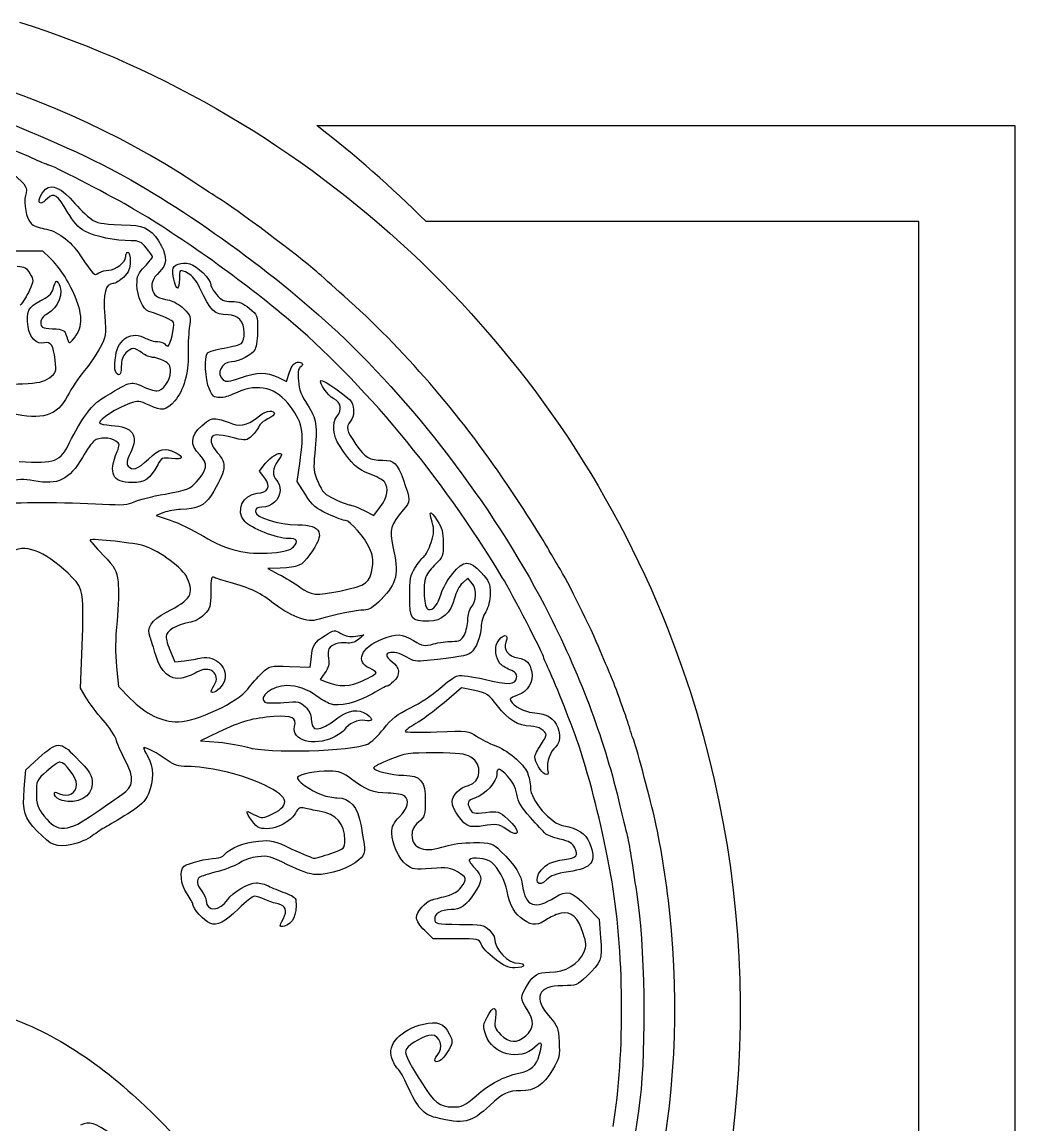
# Model space of a CAD drawing. Extents: x 0 to 136, y -3 to 123.
# Drawn here: x 84.5 to 136.2, y 60.3 to 117.7 of the extents above; entities that cross this region are included whole.
import ezdxf

# ---------------------------------------------------------------- set-up
doc = ezdxf.new("R2010")
doc.units = 0
doc.layers.add('Calque_1', color=7, linetype='CONTINUOUS')

msp = doc.modelspace()

# ---------------------------------------------------------------- linework, layer by layer
at = {"layer": 'Calque_1', "color": 7}
for p, q in [((99.82601, 112.294755), (136.156085, 112.294755)), ((99.82601, 112.294755), (99.82601, 112.294755)), ((136.156085, 112.294755), (136.156085, 20.468899)), ((131.15601, 25.468973), (131.15601, 107.294681)), ((85.570616, 105.757563), (83.746529, 105.757563)), ((85.939114, 105.408612), (85.570616, 105.757563)), ((98.254558, 98.979173), (98.414408, 99.460398)), ((97.800208, 99.198682), (98.254558, 98.979173)), ((96.852252, 94.313926), (97.15152, 94.706306)), ((98.807459, 93.768916), (98.943434, 94.709418)), ((97.118867, 93.953277), (96.852252, 94.313926)), ((99.238751, 93.094659), (98.807459, 93.768916)), ((102.803867, 92.004324), (103.151678, 92.477269)), ((91.870352, 92.15905), (91.465928, 92.013017)), ((91.465928, 92.013017), (92.208172, 91.762358)), ((102.259601, 92.279877), (102.803867, 92.004324)), ((97.91623, 89.270505), (97.27646, 89.240364)), ((97.27646, 89.240364), (97.858064, 88.943799)), ((107.680244, 88.751106), (107.404258, 88.49182)), ((107.916915, 88.472307), (107.680244, 88.751106)), ((101.853596, 85.731941), (102.278284, 85.797922)), ((102.278284, 85.797922), (101.991857, 85.561242)), ((87.534346, 83.029485), (87.618646, 85.225767)), ((92.21774, 84.934604), (92.451222, 84.389887)), ((92.451222, 84.389887), (92.944744, 84.452179)), ((99.486683, 84.12238), (99.547841, 84.645809)), ((89.406552, 84.139443), (89.514982, 83.109642)), ((98.431511, 84.157093), (99.486683, 84.12238)), ((100.254723, 83.822987), (100.001287, 83.480203)), ((100.001287, 83.480203), (100.325532, 83.351941)), ((87.828704, 82.529071), (87.534346, 83.029485)), ((89.514982, 83.109642), (90.138891, 82.47421)), ((107.367541, 83.042902), (106.451335, 82.269071)), ((108.055317, 82.896948), (107.367541, 83.042902)), ((94.717551, 80.733808), (93.787036, 80.287324)), ((93.787036, 80.287324), (94.717551, 80.209225)), ((84.681672, 78.779402), (85.350511, 79.380008)), ((84.603723, 77.783121), (84.681672, 78.779402)), ((113.877082, 71.664075), (114.517698, 71.007979)), ((114.517698, 71.007979), (114.592995, 70.028016)), ((105.877098, 69.989741), (105.444282, 70.410122)), ((107.075639, 69.989741), (105.877098, 69.989741))]:
    msp.add_line(p, q, dxfattribs=at)
for points in [[(84.364878, 117.674063), (99.624605, 112.821698), (112.178838, 101.080701), (118.076718, 86.146023)], [(93.426892, 109.349753), (85.565367, 114.552429), (75.089391, 117.405134), (65.8246, 116.866112)], [(85.323022, 110.46111), (82.861198, 111.585681), (79.237634, 112.711894), (75.931711, 113.379982)], [(81.515083, 113.234127), (83.072018, 112.787346), (86.414856, 111.39592), (88.668626, 110.256519)], [(105.515667, 107.294681), (103.729535, 109.082975), (101.82897, 110.753193), (99.82601, 112.294755)], [(85.879057, 110.23588), (85.844428, 110.23588), (85.594238, 110.337234), (85.323022, 110.46111)], [(90.064271, 108.082789), (88.780978, 108.819031), (86.026885, 110.23588), (85.879057, 110.23588)], [(88.668626, 110.256519), (92.492568, 108.323327), (97.419885, 104.814284), (100.938011, 101.518713)], [(84.055562, 109.761029), (84.733122, 109.16571), (84.783978, 109.07434), (84.670835, 108.65554)], [(85.716722, 108.97797), (86.063009, 109.278159), (86.538525, 109.046956), (87.244702, 108.235057)], [(94.651765, 108.549114), (94.546807, 108.613088), (93.995627, 108.973375), (93.426892, 109.349753)], [(84.670835, 108.65554), (84.561305, 108.250029), (84.717091, 107.465298), (84.960536, 107.196284)], [(85.462384, 108.258351), (85.278516, 108.258351), (85.451377, 108.748179), (85.716722, 108.97797)], [(85.822866, 108.494696), (85.692875, 108.364707), (85.530653, 108.258351), (85.462384, 108.258351)], [(86.862206, 107.790221), (86.357677, 108.675939), (86.146942, 108.818769), (85.822866, 108.494696)], [(99.826648, 104.68292), (98.91349, 105.49655), (95.607116, 107.966762), (94.651765, 108.549114)], [(87.244702, 108.235057), (87.577922, 107.851957), (88.00848, 107.456595), (88.201576, 107.356471)], [(98.233786, 102.306412), (95.740042, 104.394978), (92.504195, 106.682925), (90.064271, 108.082789)], [(87.766305, 106.793618), (87.40825, 106.993406), (87.160543, 107.266464), (86.862206, 107.790221)], [(88.201576, 107.356471), (88.540186, 107.180875), (88.701843, 107.160834), (90.143068, 107.115794)], [(131.15601, 107.294681), (131.15601, 107.294681), (105.515667, 107.294681), (105.515667, 107.294681)], [(84.960536, 107.196284), (85.056661, 107.090067), (85.367868, 106.968288), (85.652065, 106.925664)], [(85.652065, 106.925664), (86.28636, 106.830552), (87.028181, 106.289575), (87.505786, 105.573887)], [(90.179305, 106.299659), (89.349459, 106.291531), (88.270184, 106.512449), (87.766305, 106.793618)], [(90.143068, 107.115794), (90.921267, 107.091495), (91.327103, 106.813924), (91.7499, 106.016863)], [(90.964475, 105.918941), (90.697126, 106.23917), (90.564595, 106.303443), (90.179305, 106.299659)], [(87.505786, 105.573887), (88.246929, 104.463222), (88.242103, 104.467876), (88.49393, 104.625155)], [(89.890281, 105.475163), (89.890281, 105.598469), (89.942633, 105.699358), (90.006585, 105.699358)], [(90.006585, 105.699358), (90.070593, 105.699358), (90.122917, 105.485958), (90.122917, 105.225137)], [(91.286096, 105.459878), (91.286096, 105.500462), (91.141372, 105.70704), (90.964475, 105.918941)], [(91.7499, 106.016863), (92.048519, 105.454033), (92.01708, 105.037648), (91.649429, 104.684794)], [(87.251278, 103.39446), (86.88309, 104.25977), (86.449371, 104.925462), (85.939114, 105.408612)], [(89.000632, 104.768815), (89.36103, 104.768815), (89.890281, 105.189035), (89.890281, 105.475163)], [(90.122917, 105.225137), (90.122917, 104.856092), (90.047535, 104.675512), (89.782924, 104.410915)], [(90.878962, 104.966901), (91.102905, 105.197457), (91.286096, 105.419297), (91.286096, 105.459878)], [(92.332943, 104.764683), (92.332943, 105.04745), (92.78224, 105.216078), (93.222592, 105.098605)], [(93.222592, 105.098605), (93.605539, 104.996466), (94.310361, 104.296019), (94.310361, 104.017627)], [(84.247671, 104.980893), (84.610552, 104.950944), (84.74362, 104.872661), (84.905813, 104.593752)], [(84.905813, 104.593752), (85.101252, 104.257778), (85.100067, 104.223798), (84.87539, 103.721364)], [(88.49393, 104.625155), (88.62045, 104.704166), (88.848458, 104.768815), (89.000632, 104.768815)], [(90.472336, 103.989435), (90.472336, 104.470365), (90.528301, 104.605786), (90.878962, 104.966901)], [(91.649429, 104.684794), (91.261514, 104.312529), (91.154383, 103.999313), (91.303227, 103.672678)], [(92.580141, 103.838272), (92.478795, 103.838272), (92.332943, 104.384899), (92.332943, 104.764683)], [(93.143965, 104.596002), (92.686511, 104.83256), (92.68191, 104.829645), (92.68191, 104.30354)], [(93.733724, 103.869011), (93.577994, 104.206696), (93.347616, 104.490696), (93.143965, 104.596002)], [(101.232566, 103.435131), (100.657623, 103.944723), (100.024966, 104.506227), (99.826648, 104.68292)], [(86.405288, 104.067586), (86.689317, 103.618483), (86.378759, 102.789929), (85.817194, 102.499644)], [(86.105201, 103.780159), (86.253791, 104.244161), (86.27857, 104.267932), (86.405288, 104.067586)], [(89.219975, 104.070905), (88.83573, 104.070905), (88.707488, 103.565334), (88.793735, 102.390407)], [(89.782924, 104.410915), (89.595923, 104.223911), (89.342601, 104.070905), (89.219975, 104.070905)], [(91.083206, 102.622752), (90.790796, 102.712716), (90.47276, 103.424221), (90.472336, 103.989435)], [(92.68191, 104.30354), (92.68191, 104.047644), (92.636134, 103.838272), (92.580141, 103.838272)], [(95.211835, 102.44417), (94.488246, 102.447444), (94.310079, 102.619193), (93.733724, 103.869011)], [(94.310361, 104.017627), (94.310361, 103.9288), (94.445884, 103.695075), (94.611492, 103.498242)], [(84.87539, 103.721364), (84.746725, 103.433825), (84.533901, 103.084027), (84.40247, 102.944034)], [(85.442939, 103.168121), (85.84265, 103.359134), (86.024091, 103.526797), (86.105201, 103.780159)], [(87.120016, 101.129709), (87.659202, 101.747386), (87.694338, 102.353337), (87.251278, 103.39446)], [(91.303227, 103.672678), (91.439004, 103.374623), (91.515881, 103.332908), (92.171286, 103.201542)], [(94.611492, 103.498242), (94.859396, 103.203641), (94.998701, 103.140361), (95.399231, 103.140361)], [(109.73056, 93.621384), (107.275198, 97.276167), (104.284179, 100.730274), (101.232566, 103.435131)], [(84.808729, 101.825996), (84.703093, 102.613681), (84.825662, 102.87319), (85.442939, 103.168121)], [(92.171286, 103.201542), (92.370252, 103.161664), (92.703218, 102.962663), (92.911188, 102.759322)], [(92.911188, 102.759322), (93.277992, 102.400716), (93.286572, 102.370307), (93.197135, 101.747202)], [(95.399231, 103.140361), (95.770833, 103.140361), (95.988285, 103.055895), (96.319416, 102.782944)], [(96.319416, 102.782944), (96.737387, 102.43843), (96.753051, 102.39871), (96.753051, 101.683395)], [(85.817194, 102.499644), (85.576994, 102.375429), (85.470201, 102.233511), (85.470201, 102.038481)], [(88.793735, 102.390407), (88.867395, 101.387191), (88.854469, 101.295057), (88.564006, 100.750859)], [(92.372172, 102.042777), (92.327298, 102.159786), (91.763475, 102.413476), (91.083206, 102.622752)], [(96.055143, 101.526155), (96.055143, 102.092693), (95.734454, 102.441799), (95.211835, 102.44417)], [(109.480483, 88.788913), (106.279659, 94.092167), (102.230024, 98.959476), (98.233786, 102.306412)], [(85.65311, 100.980247), (85.260397, 100.881681), (84.884985, 101.257713), (84.808729, 101.825996)], [(85.470201, 102.038481), (85.470201, 101.780626), (85.521961, 101.75377), (86.080874, 101.721594)], [(86.080874, 101.721594), (86.65703, 101.688421), (86.698517, 101.664842), (86.815103, 101.304187)], [(89.364953, 100.318351), (89.500617, 101.223178), (90.215486, 101.63365), (90.937128, 101.221115)], [(92.087579, 100.814001), (92.202612, 100.814001), (92.443912, 101.855855), (92.372172, 102.042777)], [(93.197135, 101.747202), (93.14642, 101.393877), (93.117379, 100.774902), (93.132535, 100.371699)], [(96.753051, 101.683395), (96.753051, 101.275225), (96.693586, 100.810786), (96.620942, 100.651308)], [(86.210527, 100.095037), (86.123264, 100.873225), (86.000892, 101.067535), (85.65311, 100.980247)], [(86.815103, 101.304187), (86.931492, 100.9441), (86.949159, 100.933982), (87.120016, 101.129709)], [(90.937128, 101.221115), (91.097063, 101.129686), (91.368787, 101.053026), (91.540942, 101.05076)], [(91.540942, 101.05076), (91.713098, 101.048502), (91.886326, 100.994296), (91.925865, 100.930319)], [(95.909742, 100.959213), (95.989724, 101.022964), (96.055143, 101.278087), (96.055143, 101.526155)], [(100.938011, 101.518713), (105.161326, 97.562564), (109.302683, 92.032473), (111.922156, 86.851183)], [(88.564006, 100.750859), (88.394729, 100.433726), (88.021095, 99.886365), (87.733736, 99.534504)], [(89.890281, 100.46505), (89.73362, 100.308372), (89.657645, 100.077322), (89.657645, 99.757446)], [(90.736242, 100.46505), (90.363935, 100.757909), (90.183143, 100.757909), (89.890281, 100.46505)], [(91.281157, 100.232411), (91.14411, 100.232411), (90.898915, 100.337099), (90.736242, 100.46505)], [(91.925865, 100.930319), (91.965405, 100.866345), (92.038162, 100.814001), (92.087579, 100.814001)], [(94.241668, 98.574881), (94.023849, 99.079878), (93.961675, 100.277951), (94.143793, 100.460805)], [(94.143793, 100.460805), (94.212119, 100.529405), (94.604662, 100.643527), (95.016199, 100.714413)], [(95.016199, 100.714413), (95.42765, 100.785299), (95.829761, 100.895456), (95.909742, 100.959213)], [(96.620942, 100.651308), (96.49256, 100.36954), (95.802018, 100.003763), (95.383934, 99.996081)], [(85.913855, 99.170203), (86.275438, 99.427666), (86.282776, 99.450506), (86.210527, 100.095037)], [(89.512244, 99.330892), (89.31531, 99.396464), (89.271114, 99.692743), (89.364953, 100.318351)], [(91.873457, 100.054947), (91.684735, 100.152554), (91.418148, 100.232411), (91.281157, 100.232411)], [(92.216639, 99.489044), (92.216639, 99.801546), (92.149555, 99.912177), (91.873457, 100.054947)], [(93.132535, 100.371699), (93.167474, 99.444029), (92.893097, 98.48744), (92.446001, 97.978249)], [(95.383934, 99.996081), (94.864504, 99.986542), (94.58327, 99.373691), (94.956283, 99.064133)], [(98.414408, 99.460398), (98.527692, 99.801602), (98.647721, 99.952441), (98.826791, 99.978792)], [(98.826791, 99.978792), (99.091911, 100.017801), (99.17161, 99.837862), (98.949925, 99.700857)], [(87.733736, 99.534504), (87.44635, 99.182644), (87.054936, 98.595074), (86.863928, 98.228797)], [(89.657645, 99.757446), (89.657645, 99.429201), (89.612716, 99.297437), (89.512244, 99.330892)], [(91.503915, 98.48764), (91.831152, 98.48764), (92.216639, 99.029295), (92.216639, 99.489044)], [(95.857729, 99.167389), (96.739899, 99.477202), (97.208106, 99.484745), (97.800208, 99.198682)], [(98.949925, 99.700857), (98.870225, 99.651609), (98.839943, 99.385987), (98.8711, 99.0102)], [(83.492811, 98.925048), (83.492811, 98.85191), (83.876351, 98.82653), (84.517955, 98.857202)], [(84.517955, 98.857202), (85.346729, 98.896826), (85.614135, 98.95679), (85.913855, 99.170203)], [(88.569284, 98.034089), (90.148543, 99.015156), (90.129098, 99.008908), (90.73898, 98.731065)], [(90.73898, 98.731065), (91.032886, 98.597185), (91.377084, 98.48764), (91.503915, 98.48764)], [(94.956283, 99.064133), (95.105578, 98.940209), (95.261817, 98.958105), (95.857729, 99.167389)], [(98.318424, 97.846293), (97.58984, 98.735462), (96.601187, 98.896273), (95.467444, 98.310012)], [(98.8711, 99.0102), (98.908805, 98.555628), (99.03064, 98.235449), (99.347971, 97.757413)], [(100.709863, 98.079519), (100.389738, 98.24505), (99.92489, 98.906641), (100.044608, 99.026346)], [(100.044608, 99.026346), (100.131984, 99.113739), (101.507931, 98.149851), (101.635185, 97.912099)], [(86.863928, 98.228797), (86.32065, 97.187036), (85.556618, 96.951217), (83.899917, 97.313915)], [(94.782998, 98.138689), (94.485875, 98.138689), (94.399966, 98.207921), (94.241668, 98.574881)], [(95.467444, 98.310012), (95.285213, 98.215784), (94.977224, 98.138689), (94.782998, 98.138689)], [(86.965951, 95.797735), (87.546087, 96.966993), (88.103814, 97.744924), (88.569284, 98.034089)], [(90.085353, 97.834637), (89.475697, 97.619539), (88.474005, 96.978787), (88.52204, 96.834648)], [(91.113291, 97.736511), (90.597107, 97.985313), (90.530446, 97.991671), (90.085353, 97.834637)], [(92.446001, 97.978249), (91.98914, 97.457888), (91.772816, 97.418656), (91.113291, 97.736511)], [(96.691498, 97.073247), (97.105546, 97.436775), (97.490102, 97.543455), (97.621279, 97.331187)], [(98.943434, 94.709418), (99.19162, 96.426032), (99.098261, 96.894609), (98.318424, 97.846293)], [(99.347971, 97.757413), (99.822358, 97.042725), (99.873977, 96.694637), (99.723327, 95.226263)], [(100.87866, 97.156838), (101.160572, 97.52958), (101.096535, 97.879544), (100.709863, 98.079519)], [(101.635185, 97.912099), (101.8048, 97.59518), (101.783267, 97.174003), (101.583933, 96.910509)], [(93.842747, 96.668732), (94.238112, 97.02593), (94.361133, 97.076422), (94.686027, 97.014835)], [(94.686027, 97.014835), (94.895266, 96.975177), (95.157536, 96.896181), (95.268872, 96.839293)], [(95.268872, 96.839293), (95.723899, 96.606824), (96.260883, 96.695131), (96.691498, 97.073247)], [(97.283459, 97.029167), (97.060419, 96.923328), (96.84895, 96.745372), (96.813474, 96.633714)], [(97.621279, 97.331187), (97.658504, 97.270921), (97.506528, 97.135008), (97.283459, 97.029167)], [(101.00343, 95.641906), (100.667896, 96.136326), (100.612806, 96.805362), (100.87866, 97.156838)], [(88.52204, 96.834648), (88.54236, 96.773801), (88.821167, 96.709883), (89.141715, 96.692619)], [(89.141715, 96.692619), (90.265242, 96.632088), (90.580032, 96.178882), (90.134798, 95.26258)], [(93.743489, 95.15739), (93.220052, 95.697462), (93.248584, 96.131929), (93.842747, 96.668732)], [(96.813474, 96.633714), (96.778056, 96.522058), (96.618036, 96.307615), (96.457903, 96.157179)], [(101.583933, 96.910509), (101.331006, 96.576104), (101.361147, 96.446863), (101.865111, 95.704754)], [(88.243063, 95.890552), (88.13675, 95.809701), (87.861414, 95.422182), (87.631205, 95.029396)], [(89.373673, 95.879884), (89.096051, 96.082881), (88.503244, 96.08848), (88.243063, 95.890552)], [(89.439459, 95.327375), (89.585396, 95.680816), (89.579639, 95.729291), (89.373673, 95.879884)], [(94.330878, 95.95379), (94.30689, 95.784956), (94.423476, 95.539739), (94.650749, 95.280913)], [(95.558404, 96.029104), (94.560184, 96.267773), (94.373748, 96.256338), (94.330878, 95.95379)], [(96.457903, 96.157179), (96.180845, 95.896894), (96.137298, 95.890696), (95.558404, 96.029104)], [(84.341369, 94.810079), (86.252662, 94.71416), (86.468647, 94.795431), (86.965951, 95.797735)], [(90.204394, 93.718604), (89.195873, 93.718604), (88.970773, 94.19206), (89.439459, 95.327375)], [(90.134798, 95.26258), (89.938598, 94.858641), (89.912012, 94.704993), (90.016547, 94.579015)], [(91.065483, 94.939943), (91.666193, 95.501805), (91.916862, 95.564219), (92.45506, 95.285908)], [(92.45506, 95.285908), (92.949542, 95.030209), (92.877519, 94.901423), (92.277881, 94.969012)], [(94.650749, 95.280913), (95.176642, 94.681944), (95.127507, 94.343709), (94.326306, 93.048021)], [(97.15152, 94.706306), (97.426122, 95.066314), (97.861168, 95.324567), (97.984781, 95.200945)], [(102.568945, 94.176129), (101.932506, 94.411815), (101.673849, 94.65397), (101.00343, 95.641906)], [(101.865111, 95.704754), (102.337241, 95.009514), (102.548794, 94.886163), (103.273739, 94.883377)], [(87.631205, 95.029396), (86.939196, 93.848666), (86.372494, 93.574628), (85.108731, 93.809655)], [(90.016547, 94.579015), (90.240519, 94.309151), (90.478771, 94.391134), (91.065483, 94.939943)], [(92.277881, 94.969012), (91.783992, 95.02468), (91.747021, 95.008063), (91.550905, 94.642179)], [(93.577119, 93.761129), (94.144668, 94.380407), (94.183163, 94.70374), (93.743489, 95.15739)], [(97.801534, 94.852102), (97.524562, 94.49999), (97.497384, 94.037704), (97.74176, 93.834911)], [(97.984781, 95.200945), (98.013004, 95.172892), (97.930397, 95.015906), (97.801534, 94.852102)], [(99.723327, 95.226263), (99.644192, 94.454868), (99.664624, 94.276738), (99.893224, 93.745308)], [(103.273739, 94.883377), (103.847271, 94.88112), (104.039266, 94.699448), (104.319993, 93.893088)], [(91.550905, 94.642179), (91.151052, 93.896223), (90.892114, 93.718604), (90.204394, 93.718604)], [(103.354087, 93.748528), (103.274106, 93.85341), (102.920792, 94.045832), (102.568945, 94.176129)], [(85.108731, 93.809655), (84.584616, 93.90712), (84.283175, 93.897897), (83.723161, 93.767251)], [(91.940118, 93.12373), (93.107078, 93.33306), (93.22801, 93.380143), (93.577119, 93.761129)], [(96.724518, 93.159793), (97.314645, 93.210443), (97.456744, 93.496306), (97.118867, 93.953277)], [(97.74176, 93.834911), (97.837687, 93.75527), (97.91623, 93.517114), (97.91623, 93.305679)], [(99.893224, 93.745308), (100.119595, 93.219133), (100.232964, 93.103441), (100.772234, 92.848324)], [(103.151678, 92.477269), (103.52057, 92.978888), (103.593214, 93.43494), (103.354087, 93.748528)], [(104.319993, 93.893088), (104.714314, 92.760338), (104.714624, 92.739256), (104.340595, 92.30972)], [(111.887471, 90.248642), (111.71351, 90.588542), (110.632683, 92.278616), (109.73056, 93.621384)], [(90.321206, 92.712112), (90.518592, 92.814189), (91.247121, 92.999417), (91.940118, 93.12373)], [(94.326306, 93.048021), (93.995514, 92.513064), (93.60441, 92.332221), (92.740076, 92.314574)], [(96.078003, 91.694608), (95.593992, 92.248556), (95.967429, 93.094817), (96.724518, 93.159793)], [(97.91623, 93.305679), (97.91623, 92.842702), (97.475511, 92.439093), (96.969995, 92.439093)], [(100.419061, 92.080801), (99.775876, 92.372438), (99.609168, 92.515635), (99.238751, 93.094659)], [(83.434645, 92.606773), (83.836135, 92.711169), (86.786062, 92.707184), (88.675851, 92.599689)], [(88.675851, 92.599689), (89.729443, 92.539762), (90.027244, 92.56011), (90.321206, 92.712112)], [(96.969995, 92.439093), (96.716559, 92.439093), (96.636719, 92.384494), (96.636719, 92.211131)], [(100.772234, 92.848324), (101.112735, 92.687234), (101.464271, 92.555434), (101.55334, 92.555434)], [(101.55334, 92.555434), (101.64241, 92.555434), (101.960248, 92.431431), (102.259601, 92.279877)], [(92.740076, 92.314574), (92.484186, 92.309353), (92.0928, 92.239364), (91.870352, 92.15905)], [(96.636719, 92.211131), (96.636719, 91.906331), (97.814432, 91.538099), (98.834948, 91.523829)], [(101.331514, 91.7412), (101.241598, 91.7412), (100.830992, 91.89402), (100.419061, 92.080801)], [(104.340595, 92.30972), (103.667185, 91.536831), (103.587457, 91.260985), (103.787863, 90.39693)], [(105.831998, 91.650559), (105.645139, 92.274191), (105.730144, 92.304515), (106.099714, 91.746065)], [(92.208172, 91.762358), (92.616407, 91.624493), (93.390232, 91.247932), (93.92778, 90.925549)], [(98.333552, 90.810645), (97.749775, 90.810645), (96.381985, 91.346679), (96.078003, 91.694608)], [(98.834948, 91.523829), (100.110733, 91.505993), (100.28351, 91.082135), (99.467859, 89.970992)], [(102.57617, 90.303162), (102.321662, 90.868303), (101.566153, 91.7412), (101.331514, 91.7412)], [(105.775526, 90.601327), (105.937973, 91.090364), (105.947371, 91.265444), (105.831998, 91.650559)], [(106.099714, 91.746065), (106.348606, 91.369945), (106.407562, 91.144311), (106.407562, 90.56713)], [(88.039637, 90.735021), (88.01339, 90.713177), (88.309216, 90.364579), (88.697384, 89.960358)], [(90.879216, 90.417315), (90.440163, 90.563368), (88.142818, 90.820405), (88.039637, 90.735021)], [(93.92778, 90.925549), (95.149887, 90.192621), (96.155868, 89.949766), (97.490356, 90.065497)], [(98.62043, 90.378905), (98.900592, 90.679663), (98.813612, 90.810645), (98.333552, 90.810645)], [(87.125124, 88.767622), (85.826789, 90.065957), (84.789876, 90.530407), (84.012778, 90.161659)], [(93.092374, 88.749732), (92.896794, 89.217826), (91.641301, 90.163829), (90.879216, 90.417315)], [(97.490356, 90.065497), (98.186373, 90.125861), (98.45375, 90.200018), (98.62043, 90.378905)], [(102.723151, 89.356682), (102.772117, 89.683495), (102.728514, 89.965156), (102.57617, 90.303162)], [(103.787863, 90.39693), (104.117781, 88.974299), (104.01079, 88.491072), (103.177614, 87.640996)], [(105.396642, 89.861699), (105.497791, 89.945654), (105.668281, 90.278482), (105.775526, 90.601327)], [(106.407562, 90.56713), (106.407562, 89.91111), (106.37649, 89.823822), (106.024192, 89.488694)], [(112.407381, 89.356645), (112.20881, 89.676516), (111.974876, 90.077918), (111.887471, 90.248642)], [(88.697384, 89.960358), (89.348668, 89.282107), (89.409657, 89.173082), (89.487832, 88.547387)], [(99.467859, 89.970992), (99.029766, 89.374174), (98.903161, 89.317024), (97.91623, 89.270505)], [(104.937749, 89.273469), (105.088964, 89.513044), (105.295466, 89.777746), (105.396642, 89.861699)], [(106.895355, 88.97654), (107.492453, 89.689673), (107.771345, 89.700931), (108.38817, 89.036814)], [(97.858064, 88.943799), (98.177934, 88.780683), (98.669989, 88.47971), (98.951477, 88.274966)], [(101.020025, 88.077219), (102.48044, 88.381903), (102.589237, 88.463643), (102.723151, 89.356682)], [(104.662752, 87.792801), (104.662752, 88.691134), (104.701388, 88.899044), (104.937749, 89.273469)], [(106.024192, 89.488694), (105.813372, 89.288138), (105.581752, 88.9862), (105.509447, 88.817713)], [(106.299895, 87.934914), (106.372002, 88.202763), (106.640001, 88.671497), (106.895355, 88.97654)], [(108.38817, 89.036814), (108.795162, 88.59861), (108.84743, 88.476408), (108.848333, 87.960873)], [(114.595365, 84.93656), (114.066396, 86.207257), (112.901214, 88.561123), (112.407381, 89.356645)], [(87.618646, 85.225767), (87.72146, 87.905439), (87.678449, 88.214331), (87.125124, 88.767622)], [(89.487832, 88.547387), (89.534879, 88.170877), (89.511539, 87.269019), (89.435395, 86.519307)], [(92.010786, 86.972169), (93.301699, 87.656897), (93.448313, 87.897838), (93.092374, 88.749732)], [(94.514182, 88.774271), (94.331386, 88.849576), (94.310615, 88.772578), (94.310615, 88.02253)], [(95.325373, 88.526356), (94.991166, 88.616579), (94.626111, 88.728142), (94.514182, 88.774271)], [(97.585296, 87.432524), (97.003862, 87.921531), (96.295202, 88.264541), (95.325373, 88.526356)], [(105.509447, 88.817713), (105.324732, 88.387192), (105.410979, 87.156867), (105.629052, 87.111756)], [(107.404258, 88.49182), (107.252451, 88.349213), (107.068386, 87.994909), (106.995262, 87.704474)], [(107.851665, 87.195647), (108.149156, 87.527441), (108.181498, 88.160663), (107.916915, 88.472307)], [(111.641261, 84.606444), (111.641261, 84.747897), (109.987834, 87.948356), (109.480483, 88.788913)], [(94.310615, 88.02253), (94.310615, 87.25593), (94.282675, 87.159102), (93.973952, 86.850244)], [(98.951477, 88.274966), (99.535395, 87.850244), (99.807429, 87.82424), (101.020025, 88.077219)], [(105.652759, 86.506898), (104.72724, 86.506898), (104.662752, 86.590633), (104.662752, 87.792801)], [(105.629052, 87.111756), (105.883222, 87.059178), (106.153308, 87.390609), (106.299895, 87.934914)], [(108.848333, 87.960873), (108.848333, 87.582901), (108.768069, 87.245947), (108.617137, 86.998438)], [(98.80204, 86.724618), (98.430523, 86.863615), (97.883012, 87.182176), (97.585296, 87.432524)], [(103.177614, 87.640996), (102.766896, 87.221942), (102.550742, 87.088487), (102.282715, 87.088487)], [(106.995262, 87.704474), (106.799202, 86.925786), (106.329613, 86.506898), (105.652759, 86.506898)], [(91.16395, 85.65313), (90.963939, 86.178114), (91.196434, 86.540194), (92.010786, 86.972169)], [(93.973952, 86.850244), (93.764656, 86.640948), (93.459856, 86.485203), (93.168292, 86.438586)], [(99.947411, 86.609818), (99.53754, 86.489513), (99.391179, 86.50418), (98.80204, 86.724618)], [(102.282715, 87.088487), (101.920737, 87.088487), (100.785216, 86.855744), (99.947411, 86.609818)], [(107.687017, 86.5792), (107.687017, 86.817246), (107.761128, 87.094648), (107.851665, 87.195647)], [(108.617137, 86.998438), (108.489459, 86.788973), (108.384924, 86.43048), (108.384924, 86.20179)], [(111.922156, 86.851183), (113.628274, 83.476562), (114.83136, 80.224281), (115.599427, 76.910617)], [(89.435395, 86.519307), (89.341556, 85.595808), (89.332469, 84.843864), (89.406552, 84.139443)], [(93.168292, 86.438586), (92.553161, 86.340217), (91.984229, 85.987279), (91.984229, 85.704023)], [(100.271826, 85.769205), (100.734896, 86.0615), (100.755159, 86.063941), (101.087786, 85.867453)], [(107.509584, 85.803213), (107.607176, 85.991963), (107.687017, 86.341157), (107.687017, 86.5792)], [(108.384924, 86.20179), (108.384924, 85.747062), (108.117011, 85.090495), (107.836425, 84.857625)], [(118.076718, 86.146023), (122.711371, 74.409956), (123.097451, 61.35803), (119.163725, 49.396953)], [(91.451139, 84.740314), (91.345814, 85.104174), (91.216613, 85.51494), (91.16395, 85.65313)], [(91.984229, 85.704023), (91.984229, 85.580438), (92.089328, 85.2342), (92.21774, 84.934604)], [(99.547841, 84.645809), (99.624634, 85.302895), (99.687372, 85.400254), (100.271826, 85.769205)], [(101.087786, 85.867453), (101.322003, 85.729093), (101.561948, 85.68663), (101.853596, 85.731941)], [(101.991857, 85.561242), (101.794471, 85.398126), (101.595645, 85.341292), (101.352144, 85.378373)], [(102.580827, 84.059331), (101.813662, 84.377105), (102.146741, 85.169003), (103.215798, 85.568989)], [(103.215798, 85.568989), (104.046012, 85.879608), (104.22305, 85.871988), (104.860928, 85.498165)], [(104.860928, 85.498165), (105.351628, 85.210597), (105.429465, 85.197545), (105.901086, 85.323689)], [(106.871508, 85.460037), (107.263909, 85.460037), (107.358369, 85.510837), (107.509584, 85.803213)], [(109.213783, 85.375189), (109.476447, 85.874076), (109.855612, 85.904683), (109.668245, 85.411875)], [(100.456681, 85.074569), (100.414432, 85.009669), (100.408732, 84.778642), (100.443981, 84.561173)], [(101.352144, 85.378373), (100.999112, 85.432133), (100.601715, 85.297299), (100.456681, 85.074569)], [(104.510154, 84.632301), (103.784279, 85.080905), (103.073784, 84.882015), (103.730854, 84.414147)], [(105.901086, 85.323689), (106.181474, 85.398679), (106.618157, 85.460037), (106.871508, 85.460037)], [(109.360623, 84.307924), (109.141167, 84.585137), (109.070019, 85.102201), (109.213783, 85.375189)], [(109.668245, 85.411875), (109.525441, 85.036314), (109.788274, 84.692118), (110.28967, 84.598059)], [(115.135934, 83.65706), (115.078304, 83.785011), (114.835057, 84.360787), (114.595365, 84.93656)], [(92.789268, 83.541338), (92.188163, 83.429953), (91.705111, 83.862769), (91.451139, 84.740314)], [(92.944744, 84.452179), (93.216157, 84.486435), (93.612595, 84.550587), (93.825757, 84.594729)], [(93.825757, 84.594729), (94.595942, 84.754267), (95.282447, 84.027607), (95.001721, 83.349923)], [(100.443981, 84.561173), (100.49179, 84.26668), (100.443981, 84.078294), (100.254723, 83.822987)], [(103.730854, 84.414147), (104.152353, 84.114003), (104.18955, 83.708969), (103.826612, 83.370842)], [(105.570717, 84.456906), (105.01965, 84.398034), (104.841511, 84.427501), (104.510154, 84.632301)], [(107.836425, 84.857625), (107.668898, 84.718577), (107.13293, 84.623787), (105.570717, 84.456906)], [(110.28967, 84.598059), (110.755309, 84.510703), (110.916373, 84.347584), (111.012724, 83.865693)], [(111.981197, 83.810733), (111.794225, 84.215039), (111.641261, 84.573108), (111.641261, 84.606444)], [(93.581861, 83.849747), (93.374907, 83.72255), (93.018263, 83.583767), (92.789268, 83.541338)], [(94.484069, 83.173944), (94.878587, 83.776059), (94.240116, 84.254324), (93.581861, 83.849747)], [(96.238362, 82.97498), (96.420734, 83.222201), (96.751357, 83.597122), (96.973128, 83.808139)], [(96.973128, 83.808139), (97.375802, 84.191312), (97.377693, 84.191764), (98.431511, 84.157093)], [(102.249159, 83.423414), (102.617008, 83.593312), (102.917998, 83.774476), (102.917998, 83.826001)], [(102.917998, 83.826001), (102.917998, 83.877524), (102.766275, 83.982522), (102.580827, 84.059331)], [(109.875453, 83.983365), (109.663447, 84.071994), (109.431771, 84.218044), (109.360623, 84.307924)], [(110.224449, 83.565188), (110.252389, 83.762247), (110.171024, 83.85982), (109.875453, 83.983365)], [(111.012724, 83.865693), (111.114634, 83.356112), (110.806504, 82.834182), (110.30618, 82.669076)], [(113.566101, 79.732215), (113.305836, 80.571663), (112.39406, 82.918044), (111.981197, 83.810733)], [(95.001721, 83.349923), (94.866254, 83.022833), (94.469958, 82.702909), (94.349505, 82.823364)], [(100.325532, 83.351941), (101.011615, 83.080548), (101.550151, 83.10056), (102.249159, 83.423414)], [(103.826612, 83.370842), (103.686602, 83.240398), (103.533327, 83.133676), (103.48597, 83.133676)], [(106.228295, 83.013071), (106.580932, 83.332406), (107.004886, 83.627667), (107.170381, 83.66921)], [(107.170381, 83.66921), (107.342875, 83.712503), (107.929333, 83.634406), (108.544549, 83.48622)], [(108.544549, 83.48622), (109.803938, 83.182859), (110.17252, 83.200185), (110.224449, 83.565188)], [(116.116854, 80.923588), (116.031227, 81.252676), (115.295841, 83.301993), (115.135934, 83.65706)], [(92.630885, 81.272587), (93.54235, 81.272587), (95.751754, 82.315209), (96.238362, 82.97498)], [(94.349505, 82.823364), (94.317783, 82.854979), (94.37832, 83.012744), (94.484069, 83.173944)], [(98.267427, 83.154707), (97.523009, 83.144434), (96.733944, 82.553072), (97.127249, 82.300181)], [(99.856677, 82.591795), (99.334791, 82.975459), (98.807685, 83.162166), (98.267427, 83.154707)], [(102.722784, 82.737145), (101.921104, 82.267703), (100.970072, 82.037133), (100.528309, 82.2051)], [(103.48597, 83.133676), (103.438669, 83.133676), (103.095233, 82.955238), (102.722784, 82.737145)], [(104.706637, 82.002871), (105.190931, 82.239147), (105.875686, 82.693737), (106.228295, 83.013071)], [(109.237884, 82.099027), (108.780176, 82.702153), (108.691559, 82.761922), (108.055317, 82.896948)], [(110.30618, 82.669076), (110.081164, 82.594815), (109.897071, 82.494891), (109.897071, 82.447029)], [(88.714967, 81.353887), (88.389423, 81.725009), (87.990587, 82.253843), (87.828704, 82.529071)], [(90.138891, 82.47421), (90.919743, 81.678967), (91.762515, 81.272587), (92.630885, 81.272587)], [(97.127249, 82.300181), (97.209376, 82.247363), (97.651618, 82.236912), (98.110003, 82.276954)], [(98.110003, 82.276954), (98.898194, 82.345802), (98.959774, 82.333435), (99.244113, 82.049099)], [(99.244113, 82.049099), (99.42657, 81.866651), (99.544765, 81.618309), (99.544765, 81.417463)], [(100.528309, 82.2051), (100.362475, 82.268149), (100.060244, 82.442164), (99.856677, 82.591795)], [(106.451335, 82.269071), (105.947456, 81.843463), (105.286576, 81.353545), (104.982764, 81.18036)], [(110.964689, 81.045545), (110.316368, 81.054012), (109.784803, 81.378291), (109.237884, 82.099027)], [(109.897071, 82.447029), (109.897071, 82.230376), (110.48748, 81.839284), (110.89817, 81.783883)], [(97.590037, 81.542084), (96.484036, 81.467258), (95.908868, 81.305415), (94.717551, 80.733808)], [(98.676226, 81.022005), (98.790328, 81.505886), (98.575472, 81.608753), (97.590037, 81.542084)], [(99.544765, 81.417463), (99.544765, 80.71033), (99.926301, 80.726321), (100.920429, 81.475118)], [(100.920429, 81.475118), (101.480866, 81.897255), (102.007944, 81.966529), (102.426846, 81.673111)], [(102.426846, 81.673111), (102.790123, 81.418674), (102.748241, 81.265836), (102.337777, 81.347929)], [(103.310004, 80.916411), (103.719509, 81.43767), (104.007827, 81.661972), (104.706637, 82.002871)], [(110.89817, 81.783883), (111.73891, 81.670478), (111.893511, 81.612992), (112.175169, 81.309061)], [(89.382789, 80.365183), (89.341048, 80.537847), (89.040538, 80.982765), (88.714967, 81.353887)], [(100.680286, 80.458263), (99.681558, 79.975736), (98.507457, 80.306021), (98.676226, 81.022005)], [(102.337777, 81.347929), (101.98308, 81.418866), (101.447761, 81.171323), (101.254608, 80.847066)], [(102.484786, 80.11869), (102.654825, 80.196158), (103.026145, 80.555133), (103.310004, 80.916411)], [(104.982764, 81.18036), (104.678923, 81.007177), (104.430314, 80.825186), (104.430257, 80.77593)], [(111.758157, 80.571541), (111.758157, 80.805467), (111.365022, 81.040315), (110.964689, 81.045545)], [(112.175169, 81.309061), (112.512848, 80.944713), (112.560684, 80.224659), (112.263589, 79.978262)], [(116.29059, 80.400159), (116.236629, 80.528105), (116.158453, 80.76365), (116.116854, 80.923588)], [(89.860535, 79.277567), (89.639527, 79.70309), (89.424558, 80.19252), (89.382789, 80.365183)], [(101.254608, 80.847066), (101.203441, 80.761116), (100.944954, 80.586152), (100.680286, 80.458263)], [(104.430257, 80.77593), (104.430172, 80.726679), (105.171232, 80.714955), (106.077052, 80.74988)], [(106.077052, 80.74988), (107.69094, 80.812102), (107.732314, 80.807578), (108.141677, 80.524326)], [(108.141677, 80.524326), (108.371434, 80.365347), (108.78441, 80.15604), (109.059379, 80.059204)], [(111.467384, 80.040188), (111.627319, 80.275871), (111.758157, 80.514981), (111.758157, 80.571541)], [(117.383156, 76.387188), (117.130455, 77.466603), (116.406696, 80.124784), (116.29059, 80.400159)], [(85.350511, 79.380008), (86.33764, 80.266417), (86.480896, 80.271714), (87.27617, 79.451246)], [(92.093703, 79.246037), (91.582683, 79.628468), (90.82057, 80.025029), (90.821135, 79.908215)], [(90.821135, 79.908215), (90.821135, 79.858936), (90.926065, 79.647233), (91.05377, 79.43777)], [(94.717551, 80.209225), (95.229361, 80.16627), (95.909827, 80.048296), (96.229698, 79.947051)], [(96.229698, 79.947051), (97.267372, 79.618629), (101.6513, 79.738924), (102.484786, 80.11869)], [(109.059379, 80.059204), (109.712046, 79.829376), (110.589644, 79.103749), (110.787369, 78.630476)], [(111.176582, 79.447656), (111.176582, 79.537869), (111.307448, 79.804509), (111.467384, 80.040188)], [(112.263589, 79.978262), (111.977811, 79.741255), (111.770942, 79.164401), (111.840764, 78.799132)], [(86.46289, 79.178865), (86.382541, 79.178865), (86.073931, 78.965042), (85.777005, 78.703707)], [(87.330949, 78.009141), (87.330949, 78.375113), (86.734444, 79.178865), (86.46289, 79.178865)], [(87.27617, 79.451246), (88.049995, 78.65291), (88.14516, 78.497027), (88.14516, 78.027864)], [(89.677344, 77.486043), (90.315675, 77.933037), (90.355694, 78.324271), (89.860535, 79.277567)], [(91.05377, 79.43777), (91.347959, 78.955243), (91.354168, 78.193506), (91.06901, 77.530975)], [(93.082412, 78.947), (92.630828, 78.946435), (92.401382, 79.0158), (92.093703, 79.246037)], [(103.638313, 79.319731), (103.171066, 79.131996), (102.787808, 78.931904), (102.786651, 78.875078)], [(105.983721, 79.655984), (104.59341, 79.660697), (104.427971, 79.636991), (103.638313, 79.319731)], [(107.844977, 79.438312), (107.544043, 79.613357), (107.215339, 79.651802), (105.983721, 79.655984)], [(107.71919, 77.962293), (108.389891, 78.128778), (108.470494, 79.074471), (107.844977, 79.438312)], [(111.709558, 78.551541), (111.50252, 78.630998), (111.176582, 79.178998), (111.176582, 79.447656)], [(115.126338, 73.304917), (114.660389, 75.830572), (114.244253, 77.544923), (113.566101, 79.732215)], [(85.777005, 78.703707), (85.252467, 78.241989), (85.237199, 78.209626), (85.237199, 77.559615)], [(96.853042, 78.097339), (95.719468, 78.59315), (94.142975, 78.948394), (93.082412, 78.947)], [(100.475082, 78.703095), (99.778078, 78.708485), (98.996633, 78.561143), (98.828033, 78.392543)], [(101.638261, 78.297104), (101.191136, 78.639685), (101.021577, 78.69887), (100.475082, 78.703095)], [(102.786651, 78.875078), (102.783547, 78.724484), (103.699358, 78.50117), (104.364471, 78.490327)], [(109.756863, 78.447481), (109.313492, 78.904892), (109.199192, 78.924512), (109.199192, 78.543176)], [(110.787369, 78.630476), (110.873475, 78.424409), (110.943946, 78.077978), (110.943946, 77.860642)], [(111.840764, 78.799132), (111.891281, 78.534967), (111.867857, 78.490799), (111.709558, 78.551541)], [(88.14516, 78.027864), (88.14516, 77.380847), (87.361175, 76.956574), (86.574876, 77.178056)], [(97.517534, 76.483019), (98.545585, 76.98249), (98.357569, 77.439278), (96.853042, 78.097339)], [(98.828033, 78.392543), (98.698352, 78.262882), (99.511406, 77.67731), (100.111382, 77.468279)], [(103.545434, 77.564066), (102.765795, 77.579221), (102.383412, 77.726208), (101.638261, 78.297104)], [(104.364471, 78.490327), (105.240376, 78.476047), (105.476991, 78.195366), (105.476991, 77.170696)], [(109.199192, 78.543176), (109.199192, 78.158547), (108.584738, 77.479698), (108.088309, 77.315868)], [(110.230375, 77.514491), (110.161344, 77.884055), (110.00567, 78.190763), (109.756863, 78.447481)], [(85.273041, 75.592758), (84.604823, 76.283036), (84.510505, 76.591593), (84.603723, 77.783121)], [(85.237199, 77.559615), (85.237199, 76.970005), (85.286334, 76.827632), (85.651416, 76.35898)], [(86.188005, 77.473063), (86.155042, 77.644022), (86.188005, 77.651905), (86.44971, 77.533267)], [(86.574876, 77.178056), (86.382936, 77.232116), (86.208833, 77.36487), (86.188005, 77.473063)], [(86.44971, 77.533267), (86.903128, 77.326677), (87.330949, 77.557707), (87.330949, 78.009141)], [(88.31994, 76.535696), (88.831553, 76.893861), (89.442394, 77.321515), (89.677344, 77.486043)], [(91.06901, 77.530975), (90.89248, 77.120474), (90.692893, 76.927231), (89.993066, 76.489276)], [(100.111382, 77.468279), (100.343397, 77.387428), (100.691716, 77.320491), (100.885377, 77.319526)], [(104.388714, 77.420011), (104.3021, 77.491904), (103.922596, 77.556731), (103.545434, 77.564066)], [(106.872806, 77.120542), (106.872806, 77.450251), (107.2774, 77.852632), (107.71919, 77.962293)], [(110.948913, 76.29756), (110.469728, 76.816222), (110.310414, 77.085987), (110.230375, 77.514491)], [(110.943946, 77.860642), (110.943946, 77.200072), (112.018394, 75.963115), (112.682237, 75.859438)], [(100.885377, 77.319526), (101.563924, 77.316167), (101.962478, 76.85067), (102.131868, 75.863798)], [(104.139088, 76.336828), (104.564397, 76.762086), (104.663457, 77.192012), (104.388714, 77.420011)], [(105.476991, 77.170696), (105.476991, 76.42246), (105.45272, 76.34486), (105.128052, 76.060053)], [(107.768297, 75.847624), (107.436375, 75.93093), (106.872806, 76.732021), (106.872806, 77.120542)], [(108.088309, 77.315868), (107.657525, 77.173682), (107.616659, 77.085033), (107.812944, 76.718243)], [(115.599427, 76.910617), (115.732918, 76.334844), (115.892572, 75.680554), (115.954265, 75.456639)], [(85.651416, 76.35898), (86.331402, 75.486244), (86.872027, 75.522047), (88.31994, 76.535696)], [(89.993066, 76.489276), (89.520485, 76.193532), (89.003003, 75.884065), (88.843067, 75.801568)], [(96.746475, 75.809089), (96.532946, 75.923375), (96.047439, 76.69503), (96.248889, 76.599969)], [(96.248889, 76.599969), (96.302201, 76.574823), (96.491882, 76.481111), (96.670472, 76.391726)], [(96.670472, 76.391726), (96.962149, 76.245721), (97.048227, 76.254995), (97.517534, 76.483019)], [(98.718559, 76.527763), (98.374812, 75.915563), (97.287721, 75.519419), (96.746475, 75.809089)], [(99.195599, 76.781466), (98.956416, 76.845545), (98.871749, 76.800516), (98.718559, 76.527763)], [(99.951673, 76.625942), (99.695754, 76.668634), (99.355506, 76.738619), (99.195599, 76.781466)], [(101.289293, 75.123772), (101.289293, 75.980429), (100.847587, 76.476477), (99.951673, 76.625942)], [(103.734579, 75.489642), (103.731475, 75.839352), (103.815577, 76.013305), (104.139088, 76.336828)], [(107.812944, 76.718243), (107.925466, 76.508021), (108.011008, 76.491322), (108.615697, 76.561499)], [(108.615697, 76.561499), (109.277875, 76.638357), (109.302796, 76.630746), (109.769252, 76.209317)], [(118.199512, 71.327353), (118.016802, 73.035841), (117.682058, 75.110725), (117.383156, 76.387188)], [(88.843067, 75.801568), (88.683132, 75.719066), (88.369047, 75.510589), (88.14516, 75.338281)], [(102.131868, 75.863798), (102.383892, 74.395435), (102.386347, 74.433657), (102.017511, 74.089876)], [(105.128052, 76.060053), (104.880176, 75.842572), (104.779084, 75.648612), (104.779084, 75.390664)], [(108.478509, 75.859731), (108.242063, 75.814373), (107.922447, 75.808926), (107.768297, 75.847624)], [(109.681792, 75.694905), (109.328788, 75.955896), (109.125193, 75.983785), (108.478509, 75.859731)], [(109.769252, 76.209317), (110.460838, 75.584531), (110.390508, 75.170931), (109.681792, 75.694905)], [(111.708853, 75.471526), (111.629492, 75.559334), (111.287552, 75.931049), (110.948913, 76.29756)], [(112.682237, 75.859438), (113.395159, 75.748093), (113.823431, 75.464677), (114.019632, 74.974397)], [(87.076441, 74.885167), (86.28382, 74.71764), (86.01997, 74.821165), (85.273041, 75.592758)], [(88.14516, 75.338281), (87.921217, 75.165975), (87.440282, 74.962076), (87.076441, 74.885167)], [(104.502534, 73.834928), (104.083942, 74.167581), (103.73791, 74.913181), (103.734579, 75.489642)], [(104.779084, 75.390664), (104.779084, 74.656361), (105.455542, 74.433705), (106.53953, 74.811211)], [(112.474494, 75.172845), (112.132722, 75.249313), (111.788214, 75.383721), (111.708853, 75.471526)], [(113.247782, 74.721351), (113.1286, 74.966439), (112.961835, 75.063791), (112.474494, 75.172845)], [(115.954265, 75.456639), (116.015903, 75.23273), (116.115696, 74.7093), (116.175951, 74.293463)], [(95.015183, 74.360166), (95.293877, 74.695934), (96.056921, 75.000351), (96.792026, 75.06899)], [(96.792026, 75.06899), (97.470714, 75.132368), (97.587554, 75.104812), (98.53884, 74.65705)], [(98.53884, 74.65705), (99.099531, 74.393127), (99.620654, 74.17666), (99.696826, 74.17601)], [(100.562345, 74.43016), (101.28029, 74.682317), (101.289293, 74.690916), (101.289293, 75.123772)], [(106.53953, 74.811211), (106.830275, 74.912467), (107.45139, 74.988765), (107.992861, 74.989736)], [(107.992861, 74.989736), (108.931448, 74.99143), (108.941862, 74.988043), (109.394602, 74.548767)], [(112.71506, 74.110896), (113.365159, 74.205189), (113.451011, 74.303547), (113.247782, 74.721351)], [(114.019632, 74.974397), (114.418186, 73.978246), (114.191562, 73.669043), (112.918119, 73.471581)], [(92.931875, 73.764454), (93.09943, 73.916276), (94.151244, 74.17719), (94.595688, 74.17719)], [(94.595688, 74.17719), (94.742895, 74.17719), (94.931673, 74.259531), (95.015183, 74.360166)], [(96.753446, 74.257096), (96.436821, 74.219594), (96.032368, 74.083766), (95.854681, 73.955251)], [(98.308264, 73.835713), (97.433206, 74.273247), (97.267937, 74.31803), (96.753446, 74.257096)], [(99.696826, 74.17601), (99.773026, 74.175446), (100.162493, 74.289729), (100.562345, 74.43016)], [(102.017511, 74.089876), (101.585147, 73.686874), (100.461451, 73.30071), (99.796027, 73.326462)], [(107.766999, 74.102249), (107.725794, 74.061033), (107.847884, 73.867894), (108.038384, 73.673057)], [(108.917816, 73.971047), (108.682499, 74.166251), (107.918129, 74.253396), (107.766999, 74.102249)], [(109.394602, 74.548767), (110.176358, 73.790091), (110.459822, 73.338499), (110.541497, 72.721369)], [(111.499049, 73.552917), (111.766313, 73.882894), (112.054378, 74.015059), (112.71506, 74.110896)], [(116.175951, 74.293463), (116.236205, 73.877625), (116.365153, 73.040137), (116.462491, 72.432374)], [(93.077276, 72.332885), (92.743463, 72.814582), (92.670988, 73.528096), (92.931875, 73.764454)], [(94.689893, 73.491974), (94.226936, 73.365683), (93.795108, 73.229559), (93.730253, 73.189477)], [(95.854681, 73.955251), (95.676966, 73.826741), (95.152794, 73.618263), (94.689893, 73.491974)], [(99.796027, 73.326462), (99.460719, 73.339445), (98.953735, 73.512969), (98.308264, 73.835713)], [(105.78975, 73.640666), (104.914296, 73.574919), (104.809874, 73.590679), (104.502534, 73.834928)], [(107.156496, 73.46794), (106.792852, 73.682486), (106.62651, 73.703508), (105.78975, 73.640666)], [(107.341408, 72.670044), (107.652868, 73.107469), (107.634721, 73.185763), (107.156496, 73.46794)], [(108.038384, 73.673057), (108.477662, 73.22375), (108.473119, 73.029133), (108.006662, 72.321122)], [(109.734737, 72.464849), (109.63689, 72.987423), (109.255213, 73.69115), (108.917816, 73.971047)], [(111.787028, 73.052365), (111.347947, 72.575551), (111.081896, 73.037972), (111.499049, 73.552917)], [(112.918119, 73.471581), (112.252272, 73.368338), (111.987688, 73.270266), (111.787028, 73.052365)], [(93.730253, 73.189477), (93.54551, 73.075296), (93.591118, 72.786876), (93.844948, 72.464161)], [(95.192983, 72.024777), (95.447801, 72.413733), (96.276152, 72.897691), (96.687011, 72.897691)], [(96.687011, 72.897691), (96.863456, 72.897691), (97.146751, 72.82409), (97.316564, 72.734137)], [(115.246904, 60.219142), (115.882496, 63.999128), (115.831978, 69.479773), (115.126338, 73.304917)], [(93.379677, 71.766265), (93.379677, 71.837884), (93.243617, 72.092866), (93.077276, 72.332885)], [(93.844948, 72.464161), (93.972908, 72.301496), (94.077584, 72.077192), (94.077584, 71.965705)], [(97.316564, 72.734137), (97.486377, 72.644179), (97.873924, 72.482818), (98.177821, 72.37556)], [(98.177821, 72.37556), (98.524362, 72.253239), (98.7349, 72.10825), (98.742661, 71.986607)], [(106.556237, 72.203458), (106.927275, 72.30011), (107.188584, 72.455403), (107.341408, 72.670044)], [(108.006662, 72.321122), (107.61395, 71.72495), (107.289902, 71.501876), (106.816531, 71.501876)], [(110.588205, 70.968992), (110.117938, 71.28021), (109.877767, 71.701122), (109.734737, 72.464849)], [(110.541497, 72.721369), (110.68179, 71.661741), (111.187278, 71.487545), (112.22357, 72.141736)], [(112.22357, 72.141736), (112.859783, 72.543352), (113.080933, 72.479474), (113.877082, 71.664075)], [(116.462491, 72.432374), (116.891638, 69.753306), (116.980058, 64.368712), (116.640122, 61.614799)], [(94.27085, 70.796834), (93.974714, 70.909429), (93.379677, 71.556698), (93.379677, 71.766265)], [(94.077584, 71.965705), (94.077584, 71.384384), (94.798408, 71.422563), (95.192983, 72.024777)], [(96.584818, 72.199783), (96.49668, 72.199783), (96.126094, 71.908318), (95.761181, 71.55208)], [(97.127023, 72.032411), (96.916909, 72.124467), (96.672928, 72.199783), (96.584818, 72.199783)], [(97.816012, 71.80078), (97.647131, 71.83612), (97.33711, 71.940359), (97.127023, 72.032411)], [(98.089768, 71.035013), (98.306938, 71.455007), (98.213043, 71.717691), (97.816012, 71.80078)], [(98.742661, 71.986607), (98.792134, 71.207733), (98.595228, 70.7707), (98.141189, 70.651978)], [(105.011494, 71.092165), (105.011494, 71.372796), (105.493219, 71.92688), (105.808405, 72.008764)], [(105.808405, 72.008764), (105.913871, 72.036168), (106.250449, 72.123781), (106.556237, 72.203458)], [(95.761181, 71.55208), (95.010611, 70.819279), (94.66819, 70.64576), (94.27085, 70.796834)], [(106.816531, 71.501876), (106.28759, 71.501876), (105.922846, 71.29052), (105.963034, 71.007338)], [(112.552641, 71.324268), (112.339507, 71.278093), (112.034199, 71.149002), (111.874292, 71.037403)], [(112.186345, 43.12024), (117.148235, 51.716238), (119.245005, 61.552013), (118.199512, 71.327353)], [(113.696008, 70.26944), (113.436335, 71.093207), (113.065467, 71.435365), (112.552641, 71.324268)], [(98.141189, 70.651978), (97.870594, 70.581213), (97.867405, 70.605036), (98.089768, 71.035013)], [(105.444282, 70.410122), (105.197619, 70.649723), (105.011494, 70.943022), (105.011494, 71.092165)], [(105.963034, 71.007338), (105.998848, 70.755305), (106.045556, 70.745512), (107.249855, 70.737706)], [(107.249855, 70.737706), (108.396298, 70.730283), (108.523636, 70.706989), (108.791098, 70.455715)], [(111.874292, 71.037403), (111.330195, 70.657732), (111.078764, 70.644361), (110.588205, 70.968992)], [(108.791098, 70.455715), (108.951457, 70.305076), (109.082606, 70.107258), (109.082606, 70.016125)], [(109.082606, 70.016125), (109.082606, 69.4215), (109.776364, 68.710244), (110.356359, 68.710244)], [(113.744183, 69.313101), (113.863337, 69.600765), (113.855068, 69.76484), (113.696008, 70.26944)], [(114.592995, 70.028016), (114.679947, 68.896601), (114.628922, 68.754186), (113.880948, 68.041425)], [(108.382017, 69.706065), (108.277341, 69.981423), (108.238987, 69.989741), (107.075639, 69.989741)], [(109.087488, 68.95), (108.758812, 69.209814), (108.44134, 69.550047), (108.382017, 69.706065)], [(110.139923, 68.477608), (109.783815, 68.477608), (109.555441, 68.58012), (109.087488, 68.95)], [(111.94417, 68.243383), (112.764703, 68.246996), (113.478217, 68.671052), (113.744183, 69.313101)], [(110.594752, 68.593926), (110.594752, 68.529952), (110.390085, 68.477608), (110.139923, 68.477608)], [(110.356359, 68.710244), (110.487452, 68.710244), (110.594752, 68.657903), (110.594752, 68.593926)], [(110.79307, 67.59314), (111.115819, 68.127461), (111.316112, 68.240618), (111.94417, 68.243383)], [(113.880948, 68.041425), (113.383447, 67.567311), (113.33228, 67.547073), (112.63124, 67.547073)], [(110.769363, 66.31466), (110.404535, 66.852256), (110.406426, 66.952852), (110.79307, 67.59314)], [(112.63124, 67.547073), (111.309904, 67.547073), (111.054238, 66.906234), (111.970812, 65.891685)], [(82.274966, 66.338708), (84.845164, 65.793404), (87.672748, 64.212908), (90.238741, 61.88731)], [(108.686704, 65.904032), (109.024807, 66.523555), (109.212118, 66.511527), (109.124996, 65.875866)], [(110.702307, 64.940246), (111.147513, 65.314868), (111.167664, 65.727762), (110.769363, 66.31466)], [(103.731503, 63.768922), (103.487042, 64.509722), (104.17287, 65.249686), (105.382531, 65.550227)], [(105.382531, 65.550227), (106.090345, 65.726071), (106.465531, 65.583566), (106.72447, 65.040531)], [(108.628538, 64.984084), (108.479384, 65.453063), (108.484492, 65.53355), (108.686704, 65.904032)], [(109.124996, 65.875866), (109.059379, 65.397226), (109.08523, 65.316657), (109.407782, 64.994105)], [(111.970812, 65.891685), (112.353336, 65.468281), (112.396036, 65.352217), (112.437184, 64.623643)], [(105.792685, 64.978702), (105.463557, 64.966735), (104.662046, 64.524665), (104.502958, 64.267358)], [(106.097965, 63.920583), (106.449247, 64.308743), (106.251155, 64.995389), (105.792685, 64.978702)], [(106.72447, 65.040531), (106.915619, 64.63977), (106.914349, 64.605076), (106.694695, 64.204346)], [(111.181916, 64.35354), (110.396294, 63.600879), (108.955182, 63.956747), (108.628538, 64.984084)], [(109.407782, 64.994105), (109.84486, 64.557016), (110.227864, 64.541079), (110.702307, 64.940246)], [(104.502958, 64.267358), (104.362834, 64.040778), (104.482638, 63.769523), (105.28968, 62.487244)], [(111.407835, 63.929574), (111.60158, 64.627166), (111.556284, 64.712202), (111.181916, 64.35354)], [(112.437184, 64.623643), (112.47915, 63.880693), (112.453835, 63.7735), (112.091264, 63.16736)], [(104.03746, 63.23132), (103.940122, 63.312123), (103.802426, 63.554047), (103.731503, 63.768922)], [(105.987221, 63.624743), (105.941896, 63.670071), (105.991736, 63.803198), (106.097965, 63.920583)], [(106.694695, 64.204346), (106.450178, 63.758116), (106.122405, 63.489576), (105.987221, 63.624743)], [(110.341486, 62.995955), (110.964859, 63.132426), (111.25758, 63.388707), (111.407835, 63.929574)], [(104.557172, 62.328581), (104.368704, 62.74428), (104.134827, 63.150517), (104.03746, 63.23132)], [(112.091264, 63.16736), (111.608805, 62.360512), (111.184823, 62.081143), (110.441957, 62.080564)], [(108.115289, 61.815163), (108.848587, 62.450053), (109.551885, 62.823088), (110.341486, 62.995955)], [(106.027974, 60.682362), (105.381092, 60.843206), (105.075699, 61.185025), (104.557172, 62.328581)], [(105.28968, 62.487244), (105.928123, 61.472683), (106.219066, 61.247732), (106.906362, 61.237341)], [(110.441957, 62.080564), (109.772385, 62.080282), (109.54164, 61.970574), (108.839443, 61.320258)], [(90.238741, 61.88731), (92.225218, 60.086904), (93.262046, 58.8856), (94.74233, 56.669337)], [(106.906362, 61.237341), (107.3836, 61.230144), (107.50854, 61.289851), (108.115289, 61.815163)], [(116.640122, 61.614799), (115.859185, 55.288192), (114.226388, 50.125778), (111.250524, 44.574207)], [(108.839443, 61.320258), (107.855362, 60.408928), (107.47487, 60.322599), (106.027974, 60.682362)], [(89.265639, 59.754949), (88.227174, 60.445233), (88.026401, 60.506873), (87.542757, 60.283938)]]:
    msp.add_open_spline(points, degree=3, dxfattribs=at)

doc.saveas('drawing.dxf')
